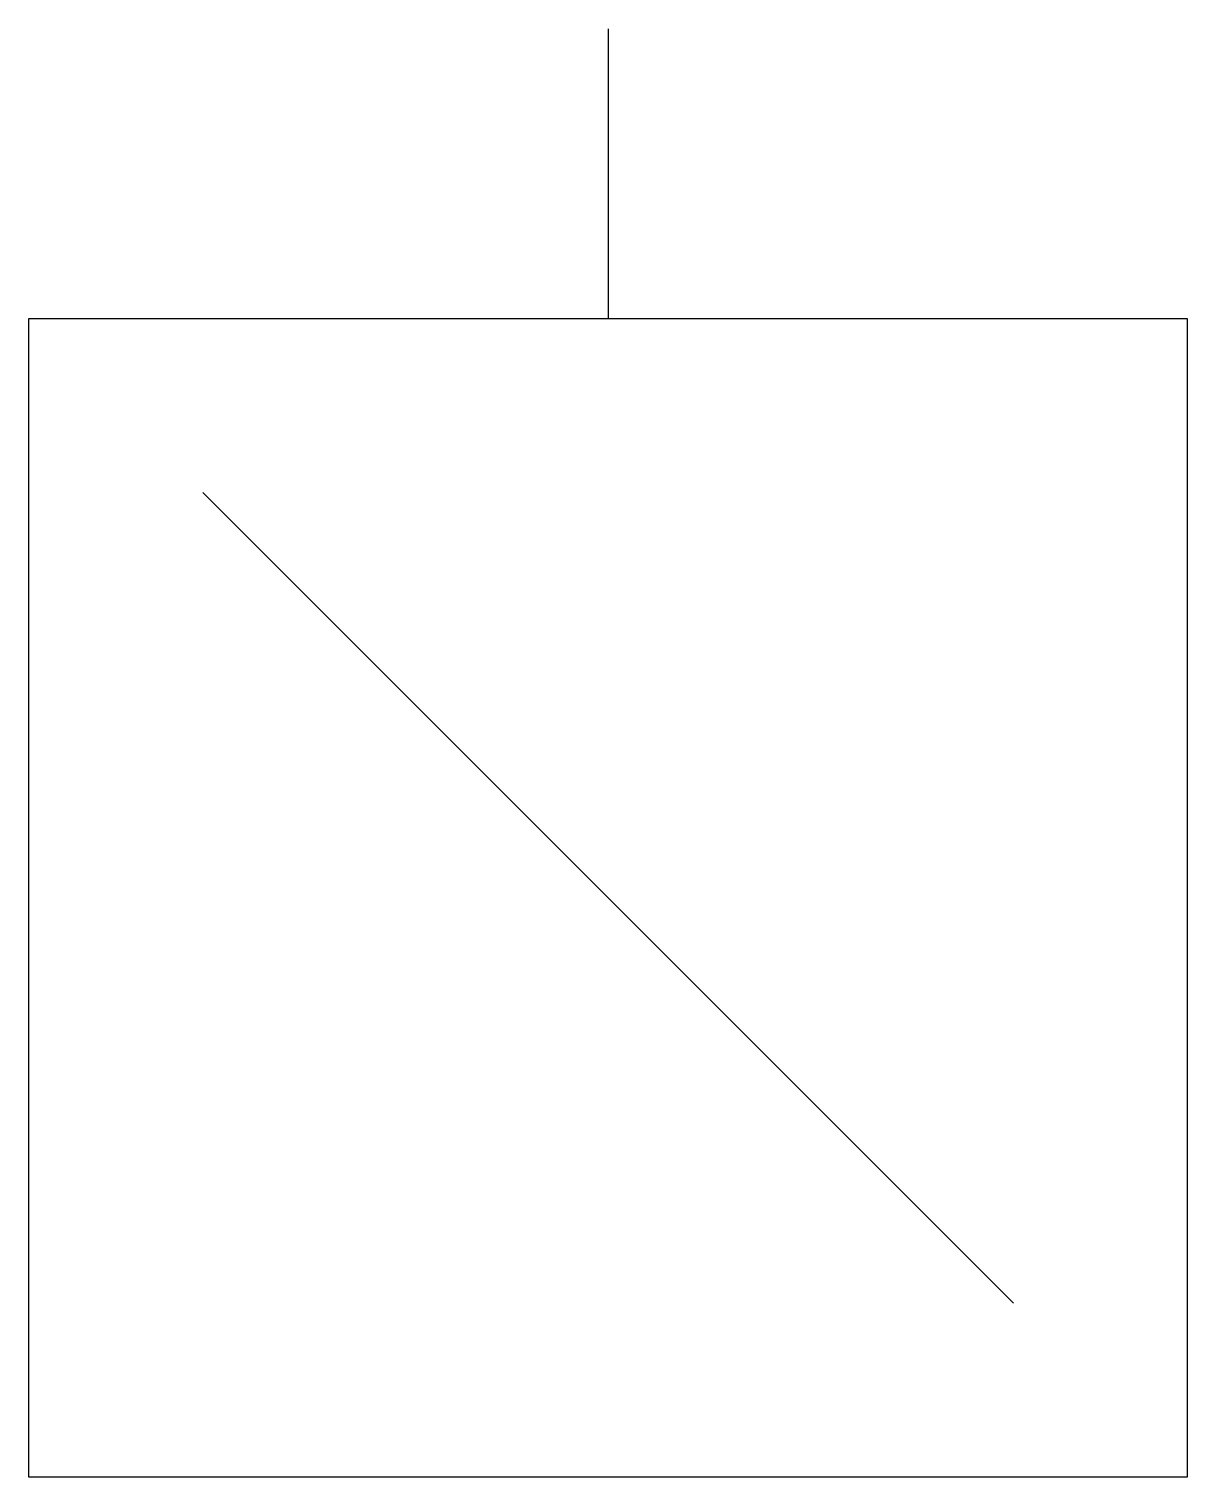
# Model space of a CAD drawing. Header units: millimetres. Extents: x -5 to 5, y -12.5 to 0.
import ezdxf
from ezdxf.enums import TextEntityAlignment as Align

# ---------------------------------------------------------------- set-up
doc = ezdxf.new("R2010")
doc.units = ezdxf.units.MM
doc.layers.get('0').update_dxf_attribs({"linetype": 'CONTINUOUS'})
doc.styles.add('ARIAL', font='arial.ttf')

# ---------------------------------------------------------------- blocks, each defined once
blk = doc.blocks.new('291_E_LV_SLD_IEC60617_generic_load')
at = {"true_color": 0x0000ff}
for p, q in [((0, 0), (0, -2.5)), ((-3.5, -4), (3.5, -11))]:
    blk.add_line(p, q, dxfattribs=at)
blk.add_lwpolyline([(-5, -2.5), (5, -2.5), (5, -12.5), (-5, -12.5)], close=True, dxfattribs=at)
at = {"true_color": 0x0000ff, "style": 'ARIAL'}
blk.add_attdef('TAG', text='', height=2.5, dxfattribs=at).set_placement((-7, -2.2), align=Align.RIGHT)
at = {"color": 7, "style": 'ARIAL'}
for tag, p in [('POWER_KVA', (-7, -9)), ('VOLTAGE', (-7, -12)), ('MANUFACTURER', (-7, -15))]:
    blk.add_attdef(tag, text='', height=1.7, dxfattribs=at).set_placement(p, align=Align.RIGHT)

msp = doc.modelspace()

# ---------------------------------------------------------------- block references
msp.add_blockref('291_E_LV_SLD_IEC60617_generic_load', (0, 0))

doc.saveas('drawing.dxf')
